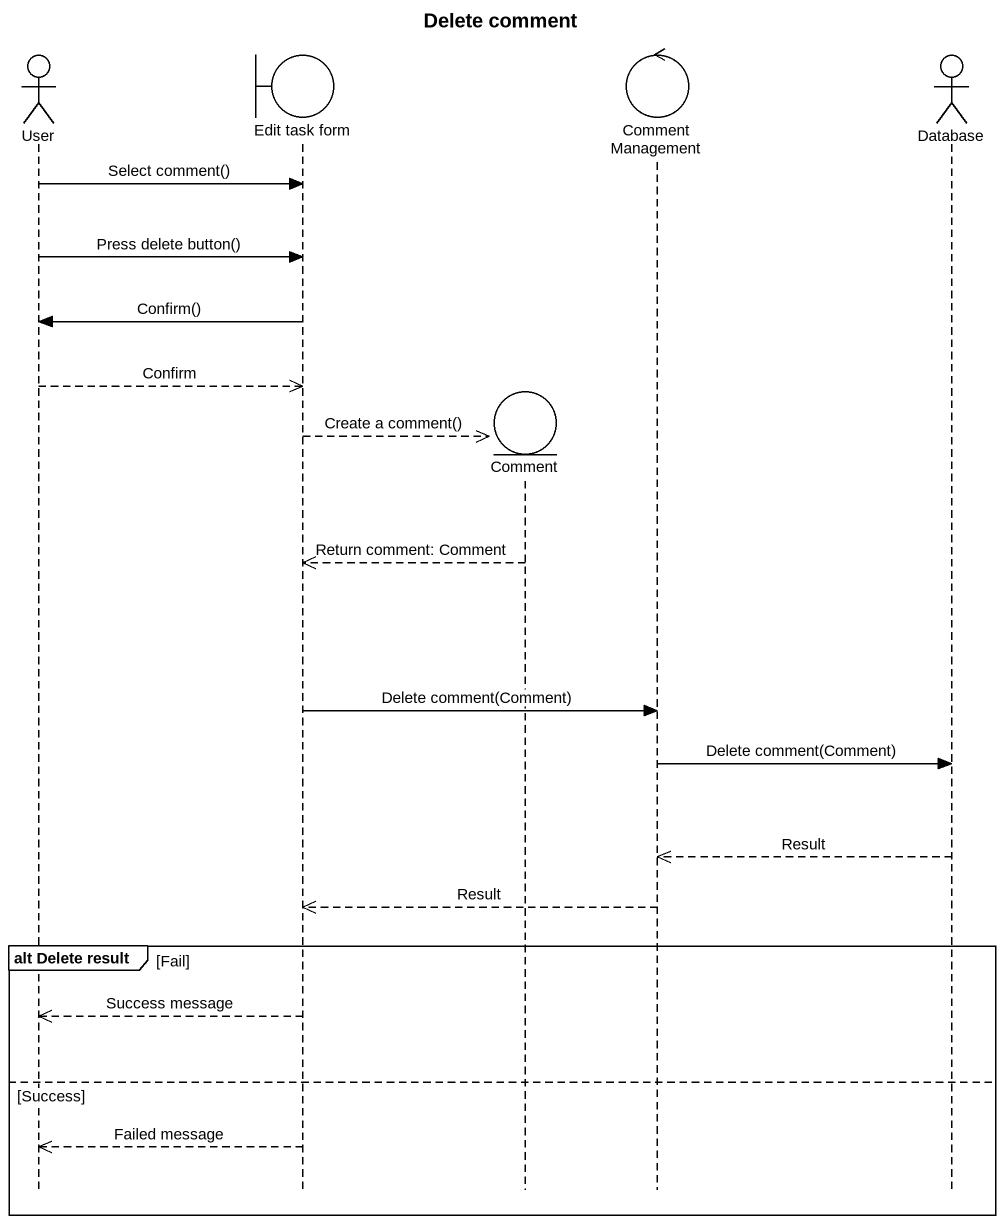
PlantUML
@startuml
title Delete comment
hide footbox
actor User
boundary "Edit task form" as Edit_task_form
entity Comment
control CommentManagement
actor "Database" as Database_

User -> Edit_task_form : Select comment()
User -> Edit_task_form : Press delete button()
Edit_task_form -> User : Confirm()
User -->> Edit_task_form : Confirm
Edit_task_form -->> Comment ** : Create a comment()
Comment -->> Edit_task_form : Return comment: Comment
Edit_task_form -> CommentManagement : Delete comment(Comment)
CommentManagement -> Database_ : Delete comment(Comment)
Database_ -->> CommentManagement : Result
CommentManagement -->> Edit_task_form : Result
group alt Delete result [Fail]
  Edit_task_form -->> User : Success message
else Success
  Edit_task_form -->> User : Failed message
end
@enduml
